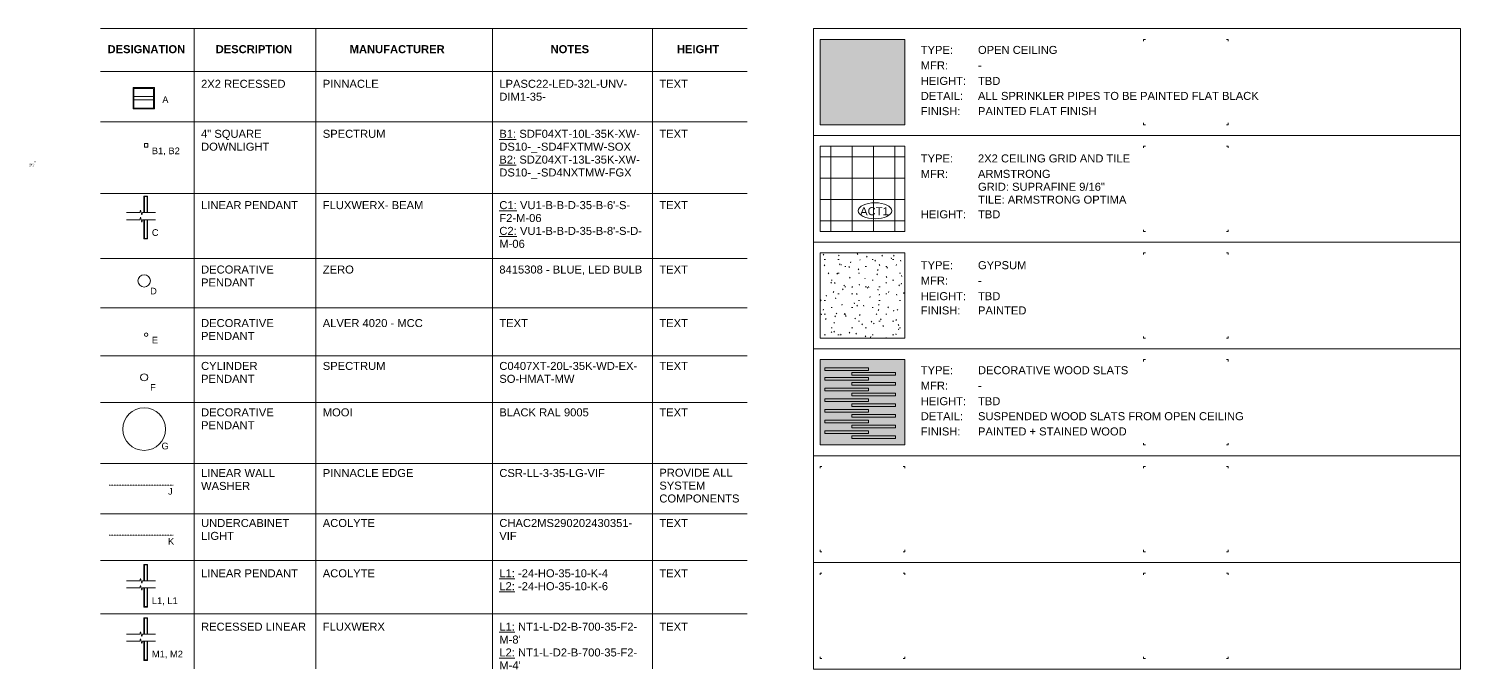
# Model space of a CAD drawing. Header units: inches. Extents: x -1102 to 2793, y -575 to 685.
# Drawn here: x 1182 to 2793, y -461 to 260 of the extents above; entities that cross this region are included whole.
import ezdxf

# ---------------------------------------------------------------- set-up
doc = ezdxf.new("R2010")
doc.units = ezdxf.units.IN
doc.header["$MEASUREMENT"] = 0
doc.linetypes.add('Hidden 1_16_', pattern=[0.09375, 0.0625, -0.03125])
for name, color, linetype, lineweight in [('A-ANNO-NOTE', 131, 'Continuous', 20), ('A-DETL', 90, 'Continuous', 9), ('A-DETL-GENF', 92, 'Continuous', 9), ('A-DETL-MEDM', 33, 'Continuous', 20), ('A-DETL-THIN', 151, 'Continuous', 9), ('E-LITE-EQPM', 33, 'Continuous', 9), ('G-ANNO-TEXT', 231, 'Continuous', 9)]:
    doc.layers.add(name, color=color, linetype=linetype, lineweight=lineweight)
doc.styles.add('Arial', font='arial.ttf', dxfattribs={"height": 7.5})
doc.styles.add('Arial_3', font='arial.ttf', dxfattribs={"height": 0.09375})
doc.styles.add('Arial_4', font='arial.ttf', dxfattribs={"height": 9})
doc.styles.add('Arial_B', font='arialbd.ttf', dxfattribs={"height": 9})

# ---------------------------------------------------------------- blocks, each defined once
blk = doc.blocks.new('Family - ___-365451-_A1004 - Light Fixture Schedule')
at = {"layer": 'E-LITE-EQPM', "lineweight": 20}
for p, q in [((-16.3, 130.5), (-12.3, 130.5)), ((-16.3, 126.5), (-16.3, 130.5)), ((-12.3, 130.5), (-12.3, 126.5)), ((-12.3, 126.5), (-16.3, 126.5))]:
    blk.add_line(p, q, dxfattribs=at)
blk = doc.blocks.new('Family - ___-369048-_A1004 - Light Fixture Schedule')
at = {"layer": 'E-LITE-EQPM', "lineweight": 20}
for p, q in [((-12.9, 71.3), (-16.9, 71.3)), ((-16.9, 71.3), (-16.9, 52.9)), ((-13.4, 70.8), (-16.4, 70.8)), ((-16.4, 70.8), (-16.4, 52.9)), ((-13.4, 52.9), (-13.4, 70.8)), ((-12.9, 52.9), (-12.9, 71.3)), ((-16.9, 44.9), (-16.9, 23.3)), ((-16.4, 44.9), (-16.4, 23.8)), ((-13.4, 23.8), (-13.4, 44.9)), ((-12.9, 23.3), (-12.9, 44.9)), ((-16.9, 23.3), (-12.9, 23.3)), ((-16.4, 23.8), (-13.4, 23.8))]:
    blk.add_line(p, q, dxfattribs=at)
blk = doc.blocks.new('Family - ___-1055193-_A1004 - Light Fixture Schedule')
at = {"layer": 'E-LITE-EQPM', "lineweight": 20}
for p, q in [((-29.1, 193.4), (-5.1, 193.4)), ((-29.1, 169.4), (-29.1, 193.4)), ((-29.1, 169.4), (-29.1, 193.4)), ((-29.1, 193.4), (-5.1, 193.4)), ((-5.1, 193.4), (-5.1, 169.4)), ((-5.1, 193.4), (-5.1, 169.4)), ((-28.1, 170.4), (-28.1, 192.4)), ((-28.1, 192.4), (-6.1, 192.4)), ((-6.1, 183.4), (-28.1, 183.4)), ((-6.1, 179.5), (-28.1, 179.5)), ((-6.1, 192.4), (-6.1, 170.4)), ((-5.1, 169.4), (-29.1, 169.4)), ((-5.1, 169.4), (-29.1, 169.4)), ((-6.1, 170.4), (-28.1, 170.4))]:
    blk.add_line(p, q, dxfattribs=at)
blk = doc.blocks.new('Family - ___-2521000-_A1004 - Light Fixture Schedule')
at = {"layer": 'E-LITE-EQPM', "lineweight": 20}
for start, end in [(360, 180), (180, 360)]:
    blk.add_arc((-14.3, -84.4), 2, start, end, dxfattribs=at)
blk = doc.blocks.new('Family - ___-2521520-_A1004 - Light Fixture Schedule')
at = {"layer": 'E-LITE-EQPM', "lineweight": 20}
for p, q in [((-12.9, -342.7), (-16.9, -342.7)), ((-16.9, -342.7), (-16.9, -361.1)), ((-13.4, -343.2), (-16.4, -343.2)), ((-16.4, -343.2), (-16.4, -361.1)), ((-13.4, -361.1), (-13.4, -343.2)), ((-12.9, -361.1), (-12.9, -342.7)), ((-16.9, -369.1), (-16.9, -390.7)), ((-16.4, -369.1), (-16.4, -390.2)), ((-13.4, -390.2), (-13.4, -369.1)), ((-12.9, -390.7), (-12.9, -369.1)), ((-16.9, -390.7), (-12.9, -390.7)), ((-16.4, -390.2), (-13.4, -390.2))]:
    blk.add_line(p, q, dxfattribs=at)
blk = doc.blocks.new('Family - ___-2632837-_A1004 - Light Fixture Schedule')
at = {"layer": 'E-LITE-EQPM', "lineweight": 20}
for p, q in [((-12.9, -402.7), (-16.9, -402.7)), ((-16.9, -402.7), (-16.9, -421.1)), ((-13.4, -403.2), (-16.4, -403.2)), ((-16.4, -403.2), (-16.4, -421.1)), ((-13.4, -421.1), (-13.4, -403.2)), ((-12.9, -421.1), (-12.9, -402.7)), ((-16.9, -429.1), (-16.9, -450.7)), ((-16.4, -429.1), (-16.4, -450.2)), ((-13.4, -450.2), (-13.4, -429.1)), ((-12.9, -450.7), (-12.9, -429.1)), ((-16.9, -450.7), (-12.9, -450.7)), ((-16.4, -450.2), (-13.4, -450.2))]:
    blk.add_line(p, q, dxfattribs=at)
blk = doc.blocks.new('Double Break Line - Double Break Line-371848-_A1004 - Light Fixture Schedule')
at = {"layer": 'A-DETL-MEDM'}
for p, q in [((-32, 52.9), (-36.4, 52.9)), ((-21.5, 52.9), (-32, 52.9)), ((-20.8, 55.6), (-21.5, 52.9)), ((-19.3, 50.2), (-20.8, 55.6)), ((-18.5, 52.9), (-19.3, 50.2)), ((-8, 52.9), (-18.5, 52.9)), ((-8, 52.9), (-3.7, 52.9)), ((-32, 44.9), (-36.4, 44.9)), ((-32, 44.9), (-21.5, 44.9)), ((-21.5, 44.9), (-20.8, 47.6)), ((-20.8, 47.6), (-19.3, 42.2)), ((-19.3, 42.2), (-18.5, 44.9)), ((-18.5, 44.9), (-8, 44.9)), ((-8, 44.9), (-3.7, 44.9))]:
    blk.add_line(p, q, dxfattribs=at)
blk = doc.blocks.new('FORM Keynote Tag - Default w_arrow-62346-_A1004 - Reflected Ceiling Plan Keynotes')
at = {"layer": 'A-ANNO-NOTE'}
for p, q in [((41.3, 110.4), (41.3, 110.4)), ((41.3, 110.4), (41.4, 110.4)), ((41.3, 110.4), (41.3, 110.3)), ((41.3, 110.3), (41.4, 110.3)), ((41.4, 110.3), (41.5, 110.4)), ((41.5, 110.4), (41.4, 110.4))]:
    blk.add_line(p, q, dxfattribs=at)
blk = doc.blocks.new('FORM Finish Tag - Default w_arrow-62639-_A1004 - Reflected Ceiling Schedule')
at = {"layer": 'A-ANNO-NOTE'}
blk.add_ellipse((3.3, 54.9), major_axis=(-18.8, 0), ratio=0.478314, dxfattribs=at)

msp = doc.modelspace()

# ---------------------------------------------------------------- hatches: boundary and pattern name
at = {"layer": 'A-DETL-GENF'}
for points in [[(2167.61, 151.68), (2167.61, 247.68), (2072.4, 247.68), (2072.4, 151.68)], [(2072.4, -208.45), (2167.61, -208.45), (2167.61, -112.45), (2072.4, -112.45), (2072.4, -195.97)]]:
    msp.add_hatch(color=7, dxfattribs=at).paths.add_polyline_path(points, flags=0)
h = msp.add_hatch(dxfattribs=at)
h.set_pattern_fill('FP_12', style=0, pattern_type=2)
h.set_pattern_definition([(0, (2060.173, -76.363), (0, 24), []), (90, (2060.173, -76.363), (-24, 1e-15), [])])
h.paths.add_polyline_path([(2167.61, 31.64), (2167.61, 127.64), (2072.4, 127.64), (2072.4, 31.64)], flags=0)
h = msp.add_hatch(dxfattribs=at)
h.set_pattern_fill('FP_1', style=0, pattern_type=2)
h.set_pattern_definition([(0, (2130.7566, 0), (30.72, 7.68), [1.267, -21.773, 1.267, -21.773, -122.88]), (0, (2130.7566, 0), (30.72, 7.68), [-46.08, 1.267, -44.813, 1.267, -21.773, -53.76]), (0, (2130.7566, 0), (30.72, 7.68), [-115.2, 1.267, -14.093, 1.267, -37.133]), (120, (2142.2766, 3.84), (-22.0111, 22.7643), [1.267, -21.773, 1.267, -21.773, -122.88]), (120, (2142.2766, 3.84), (-22.0111, 22.7643), [-46.08, 1.267, -44.813, 1.267, -21.773, -53.76]), (120, (2142.2766, 3.84), (-22.0111, 22.7643), [-115.2, 1.267, -14.093, 1.267, -37.133]), (240, (2146.1166, 19.2), (-8.70892, -30.4443), [1.267, -21.773, 1.267, -21.773, -122.88]), (240, (2146.1166, 19.2), (-8.70892, -30.4443), [-46.08, 1.267, -44.813, 1.267, -21.773, -53.76]), (240, (2146.1166, 19.2), (-8.70892, -30.4443), [-115.2, 1.267, -14.093, 1.267, -37.133])])
h.paths.add_polyline_path([(2167.61, -88.41), (2167.61, 7.59), (2072.4, 7.59), (2072.4, -88.41)], flags=0)

# ---------------------------------------------------------------- linework, layer by layer
at = {"layer": 'A-DETL', "linetype": 'Hidden 1_16_', "lineweight": 20}
for p, q in [((1272.69, -253.64), (1344.69, -253.64)), ((1272.69, -309.85), (1344.69, -309.85))]:
    msp.add_line(p, q, dxfattribs=at)
at = {"layer": 'A-DETL'}
for centre, radius in [((1311.95, -23.94), 7), ((1311.95, -132.35), 4), ((1311.95, -190.56), 24)]:
    msp.add_circle(centre, radius, dxfattribs=at)
at = {"layer": 'A-DETL-MEDM'}
for p, q in [((1368.25, 259.7), (1368.25, -460.3)), ((1505.17, 259.7), (1505.17, -460.3)), ((1703.77, 259.7), (1703.77, -460.3)), ((1883.77, 259.7), (1883.77, -460.3)), ((2064.99, 259.7), (2792.51, 259.7)), ((2167.61, 247.68), (2072.4, 247.68)), ((2072.4, 247.68), (2072.4, 151.68)), ((2167.61, 151.68), (2167.61, 247.68)), ((2072.4, 151.68), (2167.61, 151.68)), ((2167.61, 127.64), (2072.4, 127.64)), ((2072.4, 127.64), (2072.4, 31.64)), ((2167.61, 31.64), (2167.61, 127.64)), ((2072.4, 31.64), (2167.61, 31.64)), ((2167.61, 7.59), (2072.4, 7.59)), ((2072.4, 7.59), (2072.4, -88.41)), ((2167.61, -88.41), (2167.61, 7.59)), ((2072.4, -88.41), (2167.61, -88.41)), ((2167.61, -112.45), (2072.4, -112.45)), ((2072.4, -112.45), (2072.4, -208.45)), ((2167.61, -208.45), (2167.61, -112.45)), ((2126.56, -121.66), (2077.56, -121.66)), ((2077.56, -121.66), (2077.56, -124.66)), ((2077.56, -124.66), (2126.56, -124.66)), ((2157.09, -127.04), (2108.09, -127.04)), ((2108.09, -127.04), (2108.09, -130.04)), ((2126.56, -124.66), (2126.56, -121.66)), ((2157.09, -130.04), (2157.09, -127.04)), ((2126.56, -132.66), (2077.56, -132.66)), ((2077.56, -132.66), (2077.56, -135.66)), ((2077.56, -135.66), (2126.56, -135.66)), ((2126.56, -144.66), (2077.56, -144.66)), ((2077.56, -144.66), (2077.56, -147.66)), ((2108.09, -130.04), (2157.09, -130.04)), ((2157.09, -138.04), (2108.09, -138.04)), ((2108.09, -138.04), (2108.09, -141.04)), ((2108.09, -141.04), (2157.09, -141.04)), ((2126.56, -135.66), (2126.56, -132.66)), ((2126.56, -147.66), (2126.56, -144.66)), ((2157.09, -141.04), (2157.09, -138.04)), ((2077.56, -147.66), (2126.56, -147.66)), ((2126.56, -156.66), (2077.56, -156.66)), ((2077.56, -156.66), (2077.56, -159.66)), ((2077.56, -159.66), (2126.56, -159.66)), ((2157.09, -150.04), (2108.09, -150.04)), ((2108.09, -150.04), (2108.09, -153.04)), ((2108.09, -153.04), (2157.09, -153.04)), ((2126.56, -159.66), (2126.56, -156.66)), ((2157.09, -153.04), (2157.09, -150.04)), ((2126.56, -168.66), (2077.56, -168.66)), ((2077.56, -168.66), (2077.56, -171.66)), ((2077.56, -171.66), (2126.56, -171.66)), ((2157.09, -162.04), (2108.09, -162.04)), ((2108.09, -162.04), (2108.09, -165.04)), ((2108.09, -165.04), (2157.09, -165.04)), ((2157.09, -174.04), (2108.09, -174.04)), ((2108.09, -174.04), (2108.09, -177.04)), ((2108.09, -177.04), (2157.09, -177.04)), ((2126.56, -171.66), (2126.56, -168.66)), ((2157.09, -165.04), (2157.09, -162.04)), ((2157.09, -177.04), (2157.09, -174.04)), ((2126.56, -180.66), (2077.56, -180.66)), ((2077.56, -180.66), (2077.56, -183.66)), ((2077.56, -183.66), (2126.56, -183.66)), ((2126.56, -192.66), (2077.56, -192.66)), ((2077.56, -192.66), (2077.56, -195.66)), ((2157.09, -186.04), (2108.09, -186.04)), ((2108.09, -186.04), (2108.09, -189.04)), ((2108.09, -189.04), (2157.09, -189.04)), ((2126.56, -183.66), (2126.56, -180.66)), ((2126.56, -195.66), (2126.56, -192.66)), ((2157.09, -189.04), (2157.09, -186.04)), ((2072.4, -208.45), (2167.61, -208.45)), ((2077.56, -195.66), (2126.56, -195.66)), ((2157.09, -198.04), (2108.09, -198.04)), ((2108.09, -198.04), (2108.09, -201.04)), ((2108.09, -201.04), (2157.09, -201.04)), ((2157.09, -201.04), (2157.09, -198.04))]:
    msp.add_line(p, q, dxfattribs=at)
at = {"layer": 'A-DETL-THIN'}
for p, q in [((1262.77, 259.7), (1990.27, 259.7)), ((2064.99, 259.7), (2792.49, 259.7)), ((2064.99, 259.7), (2792.51, 259.7)), ((2064.99, -406.56), (2064.99, 259.7)), ((2065.01, 259.7), (2792.51, 259.7)), ((2065.01, -460.56), (2065.01, 259.7)), ((2792.49, 259.7), (2792.49, -406.56)), ((2792.51, 259.7), (2792.51, -460.56)), ((2072.4, 247.68), (2074.4, 247.68)), ((2072.4, 247.68), (2072.4, 245.68)), ((2167.61, 247.68), (2165.61, 247.68)), ((2167.61, 247.68), (2167.61, 245.68)), ((2436.14, 247.68), (2438.14, 247.68)), ((2436.14, 247.68), (2436.14, 245.68)), ((2531.35, 247.68), (2529.35, 247.68)), ((2531.35, 247.68), (2531.35, 245.68)), ((1262.75, 211.34), (1990.27, 211.34)), ((1262.75, 154.77), (1990.27, 154.77)), ((2072.4, 151.68), (2072.4, 153.68)), ((2072.4, 151.68), (2074.4, 151.68)), ((2167.61, 151.68), (2165.61, 151.68)), ((2167.61, 151.68), (2167.61, 153.68)), ((2436.14, 151.68), (2436.14, 153.68)), ((2436.14, 151.68), (2438.14, 151.68)), ((2531.35, 151.68), (2529.35, 151.68)), ((2531.35, 151.68), (2531.35, 153.68)), ((2064.99, 139.66), (2792.51, 139.66)), ((2072.4, 127.64), (2074.4, 127.64)), ((2072.4, 127.64), (2072.4, 125.64)), ((2167.61, 127.64), (2165.61, 127.64)), ((2167.61, 127.64), (2167.61, 125.64)), ((2436.14, 127.64), (2438.14, 127.64)), ((2436.14, 127.64), (2436.14, 125.64)), ((2531.35, 127.64), (2529.35, 127.64)), ((2531.35, 127.64), (2531.35, 125.64)), ((1262.75, 74.2), (1990.27, 74.2)), ((2072.4, 31.64), (2072.4, 33.64)), ((2167.61, 31.64), (2167.61, 33.64)), ((2436.14, 31.64), (2436.14, 33.64)), ((2531.35, 31.64), (2531.35, 33.64)), ((2064.99, 19.61), (2792.51, 19.61)), ((2072.4, 31.64), (2074.4, 31.64)), ((2167.61, 31.64), (2165.61, 31.64)), ((2436.14, 31.64), (2438.14, 31.64)), ((2531.35, 31.64), (2529.35, 31.64)), ((1262.75, 1.06), (1990.27, 1.06)), ((2072.4, 7.59), (2074.4, 7.59)), ((2072.4, 7.59), (2072.4, 5.59)), ((2167.61, 7.59), (2165.61, 7.59)), ((2167.61, 7.59), (2167.61, 5.59)), ((2436.14, 7.59), (2438.14, 7.59)), ((2436.14, 7.59), (2436.14, 5.59)), ((2531.35, 7.59), (2529.35, 7.59)), ((2531.35, 7.59), (2531.35, 5.59)), ((1262.75, -54.08), (1990.27, -54.08)), ((2072.4, -88.41), (2072.4, -86.41)), ((2072.4, -88.41), (2074.4, -88.41)), ((2167.61, -88.41), (2165.61, -88.41)), ((2167.61, -88.41), (2167.61, -86.41)), ((2436.14, -88.41), (2436.14, -86.41)), ((2436.14, -88.41), (2438.14, -88.41)), ((2531.35, -88.41), (2529.35, -88.41)), ((2531.35, -88.41), (2531.35, -86.41)), ((1262.75, -108.08), (1990.27, -108.08)), ((2064.99, -100.43), (2792.51, -100.43)), ((2072.4, -112.45), (2074.4, -112.45)), ((2072.4, -112.45), (2072.4, -114.45)), ((2167.61, -112.45), (2165.61, -112.45)), ((2167.61, -112.45), (2165.61, -112.45)), ((2167.61, -112.45), (2167.61, -114.45)), ((2167.61, -112.45), (2167.61, -114.45)), ((2436.14, -112.45), (2438.14, -112.45)), ((2436.14, -112.45), (2436.14, -114.45)), ((2531.35, -112.45), (2529.35, -112.45)), ((2531.35, -112.45), (2531.35, -114.45)), ((1262.75, -160.65), (1990.27, -160.65)), ((2072.4, -208.45), (2072.4, -206.45)), ((2072.4, -208.45), (2074.4, -208.45)), ((2167.61, -208.45), (2165.61, -208.45)), ((2167.61, -208.45), (2167.61, -206.45)), ((2436.14, -208.45), (2436.14, -206.45)), ((2436.14, -208.45), (2438.14, -208.45)), ((2531.35, -208.45), (2529.35, -208.45)), ((2531.35, -208.45), (2531.35, -206.45)), ((2064.99, -220.47), (2792.51, -220.47)), ((1262.75, -229.22), (1990.27, -229.22)), ((2072.4, -232.5), (2074.4, -232.5)), ((2072.4, -232.5), (2072.4, -234.5)), ((2167.61, -232.5), (2165.61, -232.5)), ((2167.61, -232.5), (2167.61, -234.5)), ((2436.14, -232.5), (2438.14, -232.5)), ((2436.14, -232.5), (2436.14, -234.5)), ((2531.35, -232.5), (2529.35, -232.5)), ((2531.35, -232.5), (2531.35, -234.5)), ((1262.75, -285.79), (1990.27, -285.79)), ((2072.4, -328.5), (2072.4, -326.5)), ((2072.4, -328.5), (2074.4, -328.5)), ((2167.61, -328.5), (2165.61, -328.5)), ((2167.61, -328.5), (2167.61, -326.5)), ((2436.14, -328.5), (2436.14, -326.5)), ((2436.14, -328.5), (2438.14, -328.5)), ((2531.35, -328.5), (2529.35, -328.5)), ((2531.35, -328.5), (2531.35, -326.5)), ((1990.27, -338.36), (1262.77, -338.36)), ((2064.99, -340.52), (2792.51, -340.52)), ((2072.4, -352.54), (2074.4, -352.54)), ((2072.4, -352.54), (2072.4, -354.54)), ((2167.61, -352.54), (2165.61, -352.54)), ((2167.61, -352.54), (2167.61, -354.54)), ((2436.14, -352.54), (2438.14, -352.54)), ((2436.14, -352.54), (2436.14, -354.54)), ((2531.35, -352.54), (2529.35, -352.54)), ((2531.35, -352.54), (2531.35, -354.54)), ((1990.27, -398.36), (1262.77, -398.36)), ((2072.4, -448.54), (2072.4, -446.54)), ((2072.4, -448.54), (2074.4, -448.54)), ((2167.61, -448.54), (2165.61, -448.54)), ((2167.61, -448.54), (2167.61, -446.54)), ((2436.14, -448.54), (2436.14, -446.54)), ((2436.14, -448.54), (2438.14, -448.54)), ((2531.35, -448.54), (2529.35, -448.54)), ((2531.35, -448.54), (2531.35, -446.54)), ((2792.51, -460.56), (2065.01, -460.56))]:
    msp.add_line(p, q, dxfattribs=at)

# ---------------------------------------------------------------- block references
at = {"color": 250, "lineweight": 20}
for name in ['Family - ___-1055193-_A1004 - Light Fixture Schedule', 'Family - ___-365451-_A1004 - Light Fixture Schedule', 'Family - ___-369048-_A1004 - Light Fixture Schedule', 'Family - ___-2521000-_A1004 - Light Fixture Schedule', 'Family - ___-2521520-_A1004 - Light Fixture Schedule', 'Family - ___-2632837-_A1004 - Light Fixture Schedule']:
    msp.add_blockref(name, (1328.54, 0), dxfattribs=at)
at = {"layer": 'A-ANNO-NOTE'}
for name, p in [('FORM Keynote Tag - Default w_arrow-62346-_A1004 - Reflected Ceiling Plan Keynotes', (1147.82, 0)), ('FORM Keynote Tag - Default w_arrow-62346-_A1004 - Reflected Ceiling Plan Keynotes', (1147.82, -0.36)), ('FORM Finish Tag - Default w_arrow-62639-_A1004 - Reflected Ceiling Schedule', (2130.76, 0))]:
    msp.add_blockref(name, p, dxfattribs=at)
at = {"layer": 'A-DETL-GENF'}
for p in [(1328.54, 0), (1328.54, -414), (1328.54, -474)]:
    msp.add_blockref('Double Break Line - Double Break Line-371848-_A1004 - Light Fixture Schedule', p, dxfattribs=at)

# ---------------------------------------------------------------- texts
at = {"layer": 'A-ANNO-NOTE', "lineweight": 9, "attachment_point": 1}
for s, insert, char_height, width, style in [('2', (1189.15, 110.04), 0.0937, 0.0884, 'Arial_3'), ('1', (1189.15, 110.4), 0.0937, 0.0884, 'Arial_3'), ('ACT1', (2117.36, 58.89), 9, 39.39, 'Arial_4')]:
    msp.add_mtext(s, dxfattribs=dict(at, insert=insert, char_height=char_height, width=width, style=style))
at = {"layer": 'G-ANNO-TEXT', "color": 7, "attachment_point": 1}
for s, insert, char_height, width, style in [('DESIGNATION', (1270.76, 241.13), 9, 106.656, 'Arial_B'), ('DESCRIPTION', (1392.37, 241.13), 9, 105.444, 'Arial_B'), ('MANUFACTURER', (1543.09, 241.13), 9, 130.896, 'Arial_B'), ('NOTES', (1769.12, 241.13), 9, 53.631, 'Arial_B'), ('HEIGHT', (1911.25, 241.13), 9, 58.479, 'Arial_B'), ('TYPE:', (2185.53, 240.28), 9, 44.238, 'Arial_4'), ('OPEN CEILING', (2249.88, 240.28), 9, 109.383, 'Arial_4'), ('MFR:', (2185.53, 222.92), 9, 37.875, 'Arial_4'), ('-', (2249.88, 222.92), 9, 5.151, 'Arial_4'), ('2X2 RECESSED', (1375.94, 202.18), 9, 116.352, 'Arial_4'), ('PINNACLE', (1512.86, 202.18), 9, 76.962, 'Arial_4'), ('LPASC22-LED-32L-UNV-', (1711.46, 202.18), 9, 176.346, 'Arial_4'), ('TEXT', (1891.46, 202.18), 9, 39.087, 'Arial_4'), ('HEIGHT:', (2185.53, 205.42), 9, 62.418, 'Arial_4'), ('TBD', (2249.88, 205.42), 9, 30.906, 'Arial_4'), ('A', (1332.31, 183.51), 7.5, 8.787, 'Arial'), ('DIM1-35-', (1711.46, 187.68), 9, 63.933, 'Arial_4'), ('DETAIL:', (2185.53, 188.57), 9, 57.873, 'Arial_4'), ('ALL SPRINKLER PIPES TO BE PAINTED FLAT BLACK', (2249.88, 188.57), 9, 386.325, 'Arial_4'), ('FINISH:', (2185.53, 171.42), 9, 54.237, 'Arial_4'), ('PAINTED FLAT FINISH', (2249.88, 171.42), 9, 162.711, 'Arial_4'), ('4" SQUARE ', (1375.94, 145.97), 9, 87.87, 'Arial_4'), ('SPECTRUM', (1512.86, 145.97), 9, 86.961, 'Arial_4'), ('\\LB1: ', (1711.46, 145.97), 9, 27.27, 'Arial_4'), ('SDF04XT-10L-35K-XW-', (1733.96, 145.97), 9, 165.741, 'Arial_4'), ('TEXT', (1891.46, 145.97), 9, 39.087, 'Arial_4'), ('DOWNLIGHT', (1375.94, 131.47), 9, 94.839, 'Arial_4'), ('DS10-_-SD4FXTMW-SOX', (1711.46, 131.47), 9, 181.8, 'Arial_4'), ('B1, B2', (1320.6, 126.05), 7.5, 39.39, 'Arial'), ('\\LB2: ', (1711.46, 116.97), 9, 27.27, 'Arial_4'), ('SDZ04XT-13L-35K-XW-', (1733.96, 116.97), 9, 165.741, 'Arial_4'), ('TYPE:', (2185.53, 118.28), 9, 44.238, 'Arial_4'), ('2X2 CEILING GRID AND TILE', (2249.88, 118.28), 9, 208.464, 'Arial_4'), ('•', (1181.98, 108.31), 0.0937, 0.303, 'Arial_3'), ('•', (1181.98, 107.56), 0.0937, 0.303, 'Arial_3'), ('•', (1181.98, 106.95), 0.0937, 0.303, 'Arial_3'), ('•', (1181.98, 106.65), 0.0937, 0.303, 'Arial_3'), ('•', (1181.98, 106.2), 0.0937, 0.303, 'Arial_3'), ('•', (1181.98, 105.75), 0.0937, 0.303, 'Arial_3'), ('•', (1181.98, 105.14), 0.0937, 0.303, 'Arial_3'), ('•', (1181.98, 104.84), 0.0937, 0.303, 'Arial_3'), ('SWITCHING AND ALL OTHER ASSOCIATED INFORMATION.', (1182.23, 107.86), 0.0937, 4.5355, 'Arial_3'), ('ALL DEVICES TO BE CENTERED ON HALLWAY OR OPENING U.O.N..  COORDINATE CEILING HEIGHTS ', (1182.23, 107.56), 0.0937, 7.8906, 'Arial_3'), ('WITH ALL MECHANICAL EQUIPMENT/DUCTWORK AND NOTIFY ARCHITECT IMMEDIATELY OF ANY ', (1182.23, 107.41), 0.0937, 7.6287, 'Arial_3'), ('CONFLICTS PRIOR TO INSTALLATION.', (1182.23, 107.26), 0.0937, 2.9543, 'Arial_3'), ('ALL LIGHTING DIMENSIONS ARE TO CENTERLINE OF FIXTURE U.O.N.', (1182.23, 106.95), 0.0937, 5.3783, 'Arial_3'), ('SHALL BE CLEANED PRIOR TO OCCUPANCY.', (1182.23, 106.5), 0.0937, 3.5097, 'Arial_3'), ('CONTRACTOR SHALL PROVIDE ALL LAMPS, BALLAST, TRIM KITS, HOUSING, HANGERS AND ', (1182.23, 106.2), 0.0937, 7.2026, 'Arial_3'), ('CONTRACTOR SHALL PROVIDE COORDINATED SPRINKLER SHOP DRAWINGS SHOWING LOCATION OF ', (1182.23, 105.75), 0.0937, 8.0958, 'Arial_3'), ('ALL PROPOSED HEADS, BRANCHES, AND MAINS FOR REVIEW PRIOR TO INSTALLATION.  ALL ', (1182.23, 105.59), 0.0937, 7.3383, 'Arial_3'), ('SPRINKLER HEADS LOCATED IN GWB CEILING ARE TO RECESSED HEADS (WHITE).', (1182.23, 105.44), 0.0937, 6.524, 'Arial_3'), ('ALL NEW ACT CEILINGS ARE TO BE TYPE 1, U.O.N.', (1182.23, 105.14), 0.0937, 3.9422, 'Arial_3'), ('TO NOTIFY THE ARCHITECT PRIOR TO INSTALLATION OF ANY KIND FOR THE ARCHITECTS APPROVAL. ', (1182.23, 104.23), 0.0937, 8.0705, 'Arial_3'), ('A NYSTROM RH MODEL, RECESSED, CONCEALED FRAME ACCESS PANEL, PAINTED TO MATCH THE ', (1182.23, 103.93), 0.0937, 7.8875, 'Arial_3'), ('CEILING.', (1182.23, 103.78), 0.0937, 0.6817, 'Arial_3'), ('LIGHTS, FIXTURES, EXIT SIGNS AND OTHER CEILING ACCESSORIES ARE SHOWN FOR TYPE AND ', (1182.23, 108.31), 0.0937, 7.6381, 'Arial_3'), ('LOCATION ONLY. SEE ENGINEERING DRAWINGS FOR LOCATION AND SPECIFICATION OF LIGHTING, ', (1182.23, 108.16), 0.0937, 7.8717, 'Arial_3'), ('HVAC DIFFUSERS, EMERGENCY LIGHTING, EXIT LIGHTS, POWER REQUIREMENTS, CIRCUITING, ', (1182.23, 108.01), 0.0937, 7.5403, 'Arial_3'), ('PROTECT LIGHT FIXTURES FROM DUST/DEBRIS DURING CONSTRUCTION. ALL LAMPS AND LENSES ', (1182.23, 106.65), 0.0937, 7.8527, 'Arial_3'), ('REFLECTORS FOR A COMPLETE FIXTURE INSTALLATION.', (1182.23, 106.05), 0.0937, 4.5008, 'Arial_3'), ('UNDER NO CIRCUMSTANCES IS THE GENERAL CONTRACTOR TO INSTALL EQUIPMENT, PLUMBING, OR ', (1182.23, 104.84), 0.0937, 8.1179, 'Arial_3'), ('FURNISHING OF ANY KIND ABOVE A FINISHED GWB CEILING THAT REQUIRES ACCESS FOR ', (1182.23, 104.69), 0.0937, 7.2057, 'Arial_3'), ('MAINTENANCE, INSPECTION, OR FOR CODE. IF IN THE EVENT THE EXISTING CONDITIONS OF THE ', (1182.23, 104.54), 0.0937, 7.7233, 'Arial_3'), ('BUILDING REQUIRE THE EQUIPMENT TO BE ABOVE A GWB CEILING, THE GENERAL CONTRACTOR IS ', (1182.23, 104.39), 0.0937, 7.938, 'Arial_3'), ('UPON THE ARCHITECT', (1182.23, 104.08), 0.0937, 1.7959, 'Arial_3'), ('’', (1183.71, 104.08), 0.0937, 0.0347, 'Arial_3'), ('S APPROVAL OF A GWB CEILING ACCESS PANEL, THE ACCESS PANEL IS TO BE ', (1183.74, 104.08), 0.0937, 6.2872, 'Arial_3'), ('TEXT', (1189.38, 110.38), 0.0937, 0.4072, 'Arial_3'), ('TEXT', (1189.38, 110.04), 0.0937, 0.4072, 'Arial_3'), ('DS10-_-SD4NXTMW-FGX', (1711.46, 102.47), 9, 182.709, 'Arial_4'), ('MFR:', (2185.53, 100.92), 9, 37.875, 'Arial_4'), ('ARMSTRONG', (2249.88, 100.92), 9, 100.899, 'Arial_4'), ('GRID: SUPRAFINE 9/16"', (2249.88, 86.42), 9, 174.528, 'Arial_4'), ('LINEAR PENDANT', (1375.94, 65.77), 9, 133.623, 'Arial_4'), ('FLUXWERX- BEAM', (1512.86, 65.77), 9, 139.077, 'Arial_4'), ('\\LC1: ', (1711.46, 65.77), 9, 28.179, 'Arial_4'), ("VU1-B-B-D-35-B-6'-S-", (1734.71, 65.77), 9, 152.106, 'Arial_4'), ('TEXT', (1891.46, 65.77), 9, 39.087, 'Arial_4'), ('TILE: ARMSTRONG OPTIMA', (2249.88, 71.92), 9, 204.828, 'Arial_4'), ('F2-M-06', (1711.46, 51.27), 9, 58.176, 'Arial_4'), ('HEIGHT:', (2185.53, 55.42), 9, 62.418, 'Arial_4'), ('TBD', (2249.88, 55.42), 9, 30.906, 'Arial_4'), ('C', (1320.6, 34.19), 7.5, 9.393, 'Arial'), ('\\LC2: ', (1711.46, 36.78), 9, 28.179, 'Arial_4'), ("VU1-B-B-D-35-B-8'-S-D-", (1734.71, 36.78), 9, 168.468, 'Arial_4'), ('M-06', (1711.46, 22.28), 9, 35.148, 'Arial_4'), ('DECORATIVE ', (1375.94, -6.65), 9, 104.535, 'Arial_4'), ('ZERO', (1512.86, -6.65), 9, 43.026, 'Arial_4'), ('8415308 - BLUE, LED BULB', (1711.46, -6.65), 9, 196.344, 'Arial_4'), ('TEXT', (1891.46, -6.65), 9, 39.087, 'Arial_4'), ('TYPE:', (2185.53, -1.77), 9, 44.238, 'Arial_4'), ('GYPSUM ', (2249.88, -1.77), 9, 71.205, 'Arial_4'), ('D', (1318.67, -31.61), 7.5, 9.393, 'Arial'), ('PENDANT', (1375.94, -21.15), 9, 73.932, 'Arial_4'), ('MFR:', (2185.53, -19.12), 9, 37.875, 'Arial_4'), ('-', (2249.88, -19.12), 9, 5.151, 'Arial_4'), ('HEIGHT:', (2185.53, -36.62), 9, 62.418, 'Arial_4'), ('TBD', (2249.88, -36.62), 9, 30.906, 'Arial_4'), ('FINISH:', (2185.53, -52.63), 9, 54.237, 'Arial_4'), ('PAINTED', (2249.88, -52.63), 9, 66.66, 'Arial_4'), ('DECORATIVE ', (1375.94, -66.85), 9, 104.535, 'Arial_4'), ('ALVER 4020 - MCC', (1512.86, -66.85), 9, 137.865, 'Arial_4'), ('TEXT', (1711.46, -66.85), 9, 39.087, 'Arial_4'), ('TEXT', (1891.46, -66.85), 9, 39.087, 'Arial_4'), ('E', (1320.6, -86.78), 7.5, 8.787, 'Arial'), ('PENDANT', (1375.94, -81.35), 9, 73.932, 'Arial_4'), ('CYLINDER ', (1375.94, -115.06), 9, 81.81, 'Arial_4'), ('SPECTRUM', (1512.86, -115.06), 9, 86.961, 'Arial_4'), ('C0407XT-20L-35K-WD-EX-', (1711.46, -115.06), 9, 189.678, 'Arial_4'), ('TEXT', (1891.46, -115.06), 9, 39.087, 'Arial_4'), ('TYPE:', (2185.53, -119.86), 9, 44.238, 'Arial_4'), ('DECORATIVE WOOD SLATS', (2249.88, -119.86), 9, 208.161, 'Arial_4'), ('F', (1318.67, -140.03), 7.5, 7.878, 'Arial'), ('PENDANT', (1375.94, -129.56), 9, 73.932, 'Arial_4'), ('SO-HMAT-MW', (1711.46, -129.56), 9, 104.838, 'Arial_4'), ('MFR:', (2185.53, -137.21), 9, 37.875, 'Arial_4'), ('-', (2249.88, -137.21), 9, 5.151, 'Arial_4'), ('HEIGHT:', (2185.53, -154.71), 9, 62.418, 'Arial_4'), ('TBD', (2249.88, -154.71), 9, 30.906, 'Arial_4'), ('DECORATIVE ', (1375.94, -167.26), 9, 104.535, 'Arial_4'), ('MOOI', (1512.86, -167.26), 9, 41.208, 'Arial_4'), ('BLACK RAL 9005', (1711.46, -167.26), 9, 123.018, 'Arial_4'), ('TEXT', (1891.46, -167.26), 9, 39.087, 'Arial_4'), ('DETAIL:', (2185.53, -171.56), 9, 57.873, 'Arial_4'), ('SUSPENDED WOOD SLATS FROM OPEN CEILING', (2249.88, -171.56), 9, 367.842, 'Arial_4'), ('PENDANT', (1375.94, -181.76), 9, 73.932, 'Arial_4'), ('FINISH:', (2185.53, -188.72), 9, 54.237, 'Arial_4'), ('PAINTED + STAINED WOOD', (2249.88, -188.72), 9, 205.737, 'Arial_4'), ('G', (1331.4, -205.87), 7.5, 9.999, 'Arial'), ('LINEAR WALL ', (1375.94, -235.47), 9, 106.353, 'Arial_4'), ('PINNACLE EDGE', (1512.86, -235.47), 9, 125.139, 'Arial_4'), ('CSR-LL-3-35-LG-VIF', (1711.46, -235.47), 9, 145.137, 'Arial_4'), ('PROVIDE ALL ', (1891.46, -235.11), 9, 105.141, 'Arial_4'), ('J', (1338.73, -256.84), 7.5, 6.666, 'Arial'), ('WASHER', (1375.94, -249.97), 9, 68.478, 'Arial_4'), ('SYSTEM ', (1891.46, -249.61), 9, 67.569, 'Arial_4'), ('COMPONENTS ', (1891.46, -264.11), 9, 112.716, 'Arial_4'), ('UNDERCABINET ', (1375.94, -291.68), 9, 126.048, 'Arial_4'), ('ACOLYTE', (1512.86, -291.68), 9, 71.811, 'Arial_4'), ('CHAC2MS290202430351- ', (1711.46, -291.68), 9, 186.951, 'Arial_4'), ('TEXT', (1891.46, -291.68), 9, 39.087, 'Arial_4'), ('K', (1338.73, -313.04), 7.5, 8.787, 'Arial'), ('LIGHT', (1375.94, -306.18), 9, 45.147, 'Arial_4'), ('VIF', (1711.46, -306.18), 9, 23.634, 'Arial_4'), ('LINEAR PENDANT', (1375.94, -348.23), 9, 133.623, 'Arial_4'), ('ACOLYTE', (1512.86, -348.23), 9, 71.811, 'Arial_4'), ('\\LL1: ', (1711.46, -348.23), 9, 25.452, 'Arial_4'), ('-24-HO-35-10-K-4', (1732.46, -348.23), 9, 123.927, 'Arial_4'), ('TEXT', (1891.46, -348.23), 9, 39.087, 'Arial_4'), ('\\LL2:', (1711.46, -362.73), 9, 21.21, 'Arial_4'), (' -24-HO-35-10-K-6', (1728.96, -362.73), 9, 128.169, 'Arial_4'), ('L1, L1', (1320.6, -379.81), 7.5, 36.36, 'Arial'), ('RECESSED LINEAR', (1375.94, -408.23), 9, 144.834, 'Arial_4'), ('FLUXWERX', (1512.86, -408.23), 9, 85.749, 'Arial_4'), ('\\LL1: ', (1711.46, -408.23), 9, 25.452, 'Arial_4'), ('NT1-L-D2-B-700-35-F2-', (1732.46, -408.23), 9, 163.923, 'Arial_4'), ('TEXT', (1891.46, -408.23), 9, 39.087, 'Arial_4'), ("M-8'", (1711.46, -422.73), 9, 29.694, 'Arial_4'), ('M1, M2', (1320.6, -439.81), 7.5, 43.026, 'Arial'), ('\\LL2:', (1711.46, -437.23), 9, 21.21, 'Arial_4'), (' NT1-L-D2-B-700-35-F2-', (1728.96, -437.23), 9, 168.165, 'Arial_4'), ("M-4'", (1711.46, -451.73), 9, 29.694, 'Arial_4')]:
    msp.add_mtext(s, dxfattribs=dict(at, insert=insert, char_height=char_height, width=width, style=style))

doc.saveas('drawing.dxf')
